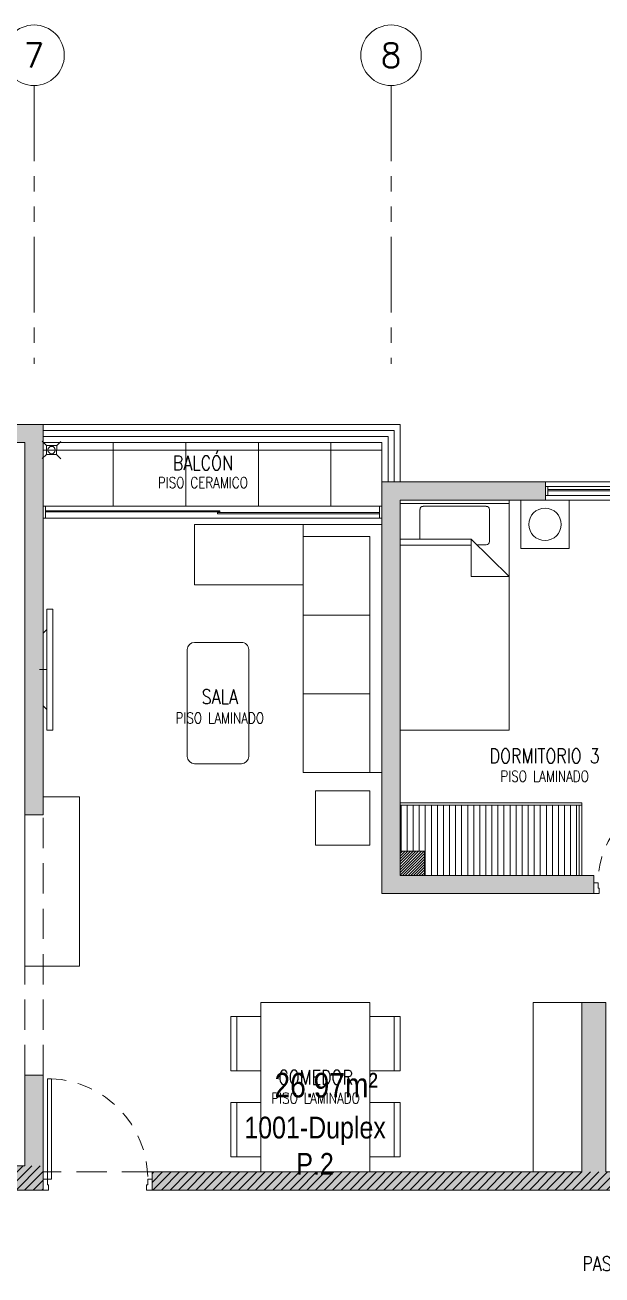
# Model space of a CAD drawing. Header units: millimetres. Extents: x 3738 to 3833, y 1327 to 1657.
# Drawn here: x 3780.47 to 3785.24, y 1413.56 to 1423.89 of the extents above; entities that cross this region are included whole.
import ezdxf
from ezdxf import colors
from ezdxf.entities.mleader import LeaderData, LeaderLine
from ezdxf.enums import TextEntityAlignment as Align
from ezdxf.math import Vec2, Vec3

# ---------------------------------------------------------------- set-up
doc = ezdxf.new("R2010")
doc.units = ezdxf.units.MM
for name, pattern in [('HIDDEN2', [0.1875, 0.125, -0.0625]), ('PHANTOM', [63.5, 31.75, -6.35, 6.35, -6.35, 6.35, -6.35]), ('PHANTOM2', [1.25, 0.625, -0.125, 0.125, -0.125, 0.125, -0.125]), ('X-REF_DP_Arquitectura$0$HIDDEN', [0.375, 0.25, -0.125])]:
    doc.linetypes.add(name, pattern=pattern)
doc.layers.get('0').update_dxf_attribs({"color": 251, "lineweight": 9})
for name, color, linetype, lineweight in [('A-BARANDAS', 251, 'Continuous', 13), ('A-EJES', 251, 'PHANTOM', 13), ('A-HATCH', 251, 'Continuous', 13), ('A-MOBILIARIO', 251, 'Continuous', 13), ('A-MURO BAJO', 251, 'Continuous', 13), ('A-MUROS', 251, 'Continuous', 13), ('A-NUMERACIONDEP', 251, 'Continuous', 13), ('A-PROYECCIONES', 251, 'HIDDEN2', 13), ('A-TEXTO-ACABADO PISO', 251, 'Continuous', 13), ('A-TEXTO-AMBIENTE', 251, 'Continuous', 13), ('A-ÁREA TEXTO', 251, 'Continuous', 13), ('A_20_Estructuras', 251, 'Continuous', 13), ('A_30_DispositivosSanit', 251, 'Continuous', 13), ('A_50_TextoAmbiente', 251, 'Continuous', 13), ('A_50_Vigas', 251, 'X-REF_DP_Arquitectura$0$HIDDEN', 13), ('A_60_HatchEstructuras', 251, 'Continuous', 13), ('DLP_MOBILIARIO FIJO', 251, 'Continuous', 13), ('MURO CF 120', 251, 'Continuous', 13), ('MURO CF 60', 251, 'Continuous', 13)]:
    doc.layers.add(name, color=color, linetype=linetype, lineweight=lineweight)
doc.styles.add('R80', font='ARIALN.TTF', dxfattribs={"height": 2.03})
doc.styles.add('R80-100', font='ARIALN.TTF', dxfattribs={"height": 0.2032})
doc.styles.add('ROMANS', font='romans.shx', dxfattribs={"width": 0.8})
pattern_1 = [(45, (-21.67, -43.67528), (-0.03535534, 0.03535534), [])]

# ---------------------------------------------------------------- blocks, each defined once
blk = doc.blocks.new('EF-P112')
at = {"layer": 'A_60_HatchEstructuras'}
h = blk.add_hatch(color=256, dxfattribs=at)
h.dxf.hatch_style = 1
h.paths.add_polyline_path([(-36.55, -5.375), (-36.7, -5.375), (-36.7, -6.125), (-38.2, -6.125), (-38.2, -0.06), (-38.35, -0.06), (-38.35, -5.25), (-40, -5.25), (-40, -5.95), (-39.85, -5.95), (-39.85, -5.45), (-38.35, -5.45), (-38.35, -6.325), (-36.55, -6.325)])
h.paths.add_polyline_path([(-36.55, 0), (-36.85, 0), (-36.85, -0.15), (-36.7, -0.15), (-36.7, -3.225), (-36.55, -3.225)])
h.paths.add_polyline_path([(-39.85, -0.15), (-39.7, -0.15), (-39.7, 0), (-40, 0), (-40, -3.5), (-39.85, -3.5)])
h = blk.add_hatch(color=256, dxfattribs=at)
h.dxf.hatch_style = 1
h.paths.add_polyline_path([(-33.6, -0.625), (-32.4, -0.625), (-32.4, -0.475), (-33.75, -0.475), (-33.75, -3.875), (-32, -3.875), (-32, -3.725), (-33.6, -3.725)])
h.paths.add_polyline_path([(-31.05, -0.475), (-31.2, -0.475), (-31.2, -3.875), (-31.05, -3.875)])
h.paths.add_polyline_path([(-28.5, -0.475), (-29.85, -0.475), (-29.85, -0.625), (-28.65, -0.625), (-28.65, -3.725), (-30.25, -3.725), (-30.25, -3.875), (-28.5, -3.875)])
h = blk.add_hatch(color=256, dxfattribs=at)
h.dxf.hatch_style = 1
h.paths.add_polyline_path([(-26.25, -4.925), (-25.825, -4.925), (-25.825, -4.775), (-28.1, -4.775), (-28.1, -4.925), (-26.45, -4.925), (-26.45, -6.175), (-28.85, -6.175), (-28.85, -4.775), (-29, -4.775), (-29, -6.175), (-31.9, -6.175), (-31.9, -4.775), (-32.1, -4.775), (-32.1, -6.175), (-35.65, -6.175), (-35.65, -6.325), (-26.25, -6.325)])
h.paths.add_polyline_path([(-25.65, -7.525), (-35.65, -7.525), (-35.65, -7.675), (-32.1, -7.675), (-32.1, -9.075), (-31.9, -9.075), (-31.9, -7.675), (-28.55, -7.675), (-28.55, -9.075), (-28.4, -9.075), (-28.4, -7.675), (-25.85, -7.675), (-25.85, -8.925), (-27.65, -8.925), (-27.65, -9.075), (-25.65, -9.075)])
at = {"layer": 'A_20_Estructuras'}
for points in [[(-36.55, -5.375), (-36.7, -5.375), (-36.7, -6.125), (-38.2, -6.125), (-38.2, -0.06), (-38.35, -0.06), (-38.35, -5.25), (-40, -5.25), (-40, -5.95), (-39.85, -5.95), (-39.85, -5.45), (-38.35, -5.45), (-38.35, -6.325), (-36.55, -6.325)], [(-36.55, 0), (-36.85, 0), (-36.85, -0.15), (-36.7, -0.15), (-36.7, -3.225), (-36.55, -3.225)], [(-33.6, -0.625), (-32.4, -0.625), (-32.4, -0.475), (-33.75, -0.475), (-33.75, -3.875), (-32, -3.875), (-32, -3.725), (-33.6, -3.725)], [(-26.25, -4.925), (-25.825, -4.925), (-25.825, -4.775), (-28.1, -4.775), (-28.1, -4.925), (-26.45, -4.925), (-26.45, -6.175), (-28.85, -6.175), (-28.85, -4.775), (-29, -4.775), (-29, -6.175), (-31.9, -6.175), (-31.9, -4.775), (-32.1, -4.775), (-32.1, -6.175), (-35.65, -6.175), (-35.65, -6.325), (-26.25, -6.325)]]:
    blk.add_lwpolyline(points, close=True, dxfattribs=at)
at = {"layer": 'A_50_Vigas'}
blk.add_line((-32.4, -0.475), (-31.2, -0.475), dxfattribs=at)
for points in [[(-33.6, -0.475), (-33.6, 0), (-36.55, 0)], [(-36.7, -5.375), (-36.7, -3.225)], [(-36.55, -5.375), (-36.55, -3.225)], [(-35.65, -6.175), (-36.55, -6.175)]]:
    blk.add_lwpolyline(points, dxfattribs=at)
blk = doc.blocks.new('A$C72FD42DB')
for p, q in [((0.325, 1.4, 0), (1.225, 1.4, 0)), ((0.325, 0), (0.325, 1.4, 0)), ((1.225, 0), (1.225, 1.4, 0)), ((0.325, 0), (1.225, 0))]:
    blk.add_line(p, q)
for points in [[(0.325, 1.285), (0.075, 1.285), (0.075, 0.835), (0.325, 0.835)], [(0.125, 1.285), (0.125, 0.835)], [(1.225, 1.285), (1.475, 1.285), (1.475, 0.835), (1.225, 0.835)], [(1.425, 1.285), (1.425, 0.835)], [(0.325, 0.125), (0.075, 0.125), (0.075, 0.575), (0.325, 0.575)], [(0.125, 0.125), (0.125, 0.575)], [(1.225, 0.125), (1.475, 0.125), (1.475, 0.575), (1.225, 0.575)], [(1.425, 0.125), (1.425, 0.575)]]:
    blk.add_lwpolyline(points)
blk = doc.blocks.new('A$C4BFA03A9')
for points in [[(0.06, -0.5), (0.11, -0.5), (0.11, 0.5), (0.06, 0.5)], [(0.03, -0.3), (0.06, -0.33), (0.06, 0.33), (0.03, 0.3)]]:
    blk.add_lwpolyline(points, close=True)
at = {"layer": 'A-PROYECCIONES', "ltscale": 0.15}
blk.add_line((0.06, 0), (0, 0), dxfattribs=at)
blk = doc.blocks.new('1 PLAZA')
for p, q in [((-0.286, -0.322), (-0.286, -0.078)), ((-0.259, -0.051), (0.262, -0.051)), ((0.289, -0.078), (0.289, -0.342)), ((-0.45, -0.322), (0.136, -0.322)), ((0.136, -0.371), (-0.45, -0.371)), ((0.45, -0.632), (0.136, -0.322)), ((0.136, -0.322), (0.136, -0.632)), ((0.262, -0.368), (0.183, -0.368)), ((0.136, -0.632), (0.45, -0.632))]:
    blk.add_line(p, q)
at = {"extrusion": (4.49068e-08, -3.60286e-08, 1), "elevation": 0}
blk.add_lwpolyline([(-0.45, -0.029), (0.45, -0.029), (0.45, 0), (-0.45, 0)], close=True, dxfattribs=at)
blk.add_lwpolyline([(-0.45, -1.9), (-0.45, -0.029), (0.45, -0.029), (0.45, -1.9)], close=True)
for centre, start, end in [((-0.259, -0.078), 90, 180), ((0.262, -0.078), 0, 90), ((0.262, -0.342), 270, 0)]:
    blk.add_arc(centre, 0.0267, start, end)
blk = doc.blocks.new('VELADOR')
blk.add_lwpolyline([(0, 0.4), (0, 0), (0.4, 0), (0.4, 0.4)], close=True)
blk.add_circle((0.2, 0.2), 0.134)
blk = doc.blocks.new('*U259')
for p, q in [((0.01, 0.755), (0.01, 0.8)), ((0.055, 0.755), (0.01, 0.755)), ((0.1, 0.765), (0.055, 0.765)), ((0.055, 0.755), (0.055, 0.765)), ((0.1, 0.765), (0.1, 0.8)), ((0.055, 0.045), (0.01, 0.045)), ((0.01, 0.045), (0.01, 0)), ((0.055, 0.045), (0.055, 0.035)), ((0.1, 0.035), (0.055, 0.035)), ((0.1, 0.035), (0.1, 0))]:
    blk.add_line(p, q)
blk.add_lwpolyline([(0.83, 0.07), (0.83, 0.035), (0.1, 0.035), (0.1, 0.07)], close=True)
at = {"color": 7, "linetype": 'HIDDEN2'}
blk.add_arc((0.1, 0.034), 0.731, 2.2301, 89.9672, dxfattribs=at)
blk = doc.blocks.new('VP.120')
at = {"layer": 'A-MURO BAJO'}
for p, q in [((0, 0), (1.2, 0)), ((0, -0.15), (1.2, -0.15))]:
    blk.add_line(p, q, dxfattribs=at)
at = {"layer": 'DLP_MOBILIARIO FIJO', "color": 251}
for p, q in [((0.02, -0.038), (1.18, -0.038)), ((1.18, -0.113), (0.02, -0.113))]:
    blk.add_line(p, q, dxfattribs=at)
at = {"layer": 'DLP_MOBILIARIO FIJO', "color": 6}
for points in [[(0, -0.113), (0.02, -0.113), (0.02, -0.038), (0, -0.038)], [(1.2, -0.113), (1.18, -0.113), (1.18, -0.038), (1.2, -0.038)]]:
    blk.add_lwpolyline(points, close=True, dxfattribs=at)
at = {"layer": 'DLP_MOBILIARIO FIJO', "elevation": 0}
for points in [[(0.61, -0.063), (0.02, -0.063), (0.02, -0.073), (0.61, -0.073)], [(0.59, -0.088), (1.18, -0.088), (1.18, -0.078), (0.59, -0.078)]]:
    blk.add_lwpolyline(points, close=True, dxfattribs=at)
blk = doc.blocks.new('*U258')
for p, q in [((0.01, 0.855), (0.01, 0.9)), ((0.055, 0.855), (0.01, 0.855)), ((0.1, 0.865), (0.055, 0.865)), ((0.055, 0.855), (0.055, 0.865)), ((0.1, 0.865), (0.1, 0.9)), ((0.055, 0.045), (0.01, 0.045)), ((0.01, 0.045), (0.01, 0)), ((0.055, 0.045), (0.055, 0.035)), ((0.1, 0.035), (0.055, 0.035)), ((0.1, 0.035), (0.1, 0))]:
    blk.add_line(p, q)
blk.add_lwpolyline([(0.93, 0.07), (0.93, 0.035), (0.1, 0.035), (0.1, 0.07)], close=True)
at = {"color": 7, "linetype": 'HIDDEN2'}
blk.add_arc((0.1, 0.034), 0.831, 2.2301, 89.9672, dxfattribs=at)
blk = doc.blocks.new('SOFA SEC')
for p, q in [((0, 0.65), (0.1, 0.65)), ((0.1, 0.65), (0.1, 0.1)), ((0.5, 0.65), (0.1, 0.65)), ((0.75, 0.65), (0.75, 0.1)), ((1.4, 0.65), (1.4, 0.1)), ((0.1, 0.1), (2.05, 0.1))]:
    blk.add_line(p, q)
blk.add_lwpolyline([(0.5, 1.55), (0.5, 0.65), (2.05, 0.65), (2.05, 0), (0, 0), (0, 1.55)], close=True)
blk = doc.blocks.new('MESA CENTRO')
for p, q in [((-0.194, 0), (0.194, 0)), ((-0.254, -0.942), (-0.254, -0.06)), ((0.254, -0.06), (0.254, -0.942)), ((0.194, -1.002), (-0.194, -1.002))]:
    blk.add_line(p, q)
for centre, start, end in [((-0.194, -0.06), 90, 180), ((0.194, -0.06), 0, 90), ((-0.194, -0.942), 180, 270), ((0.194, -0.942), 270, 0)]:
    blk.add_arc(centre, 0.06, start, end)
blk = doc.blocks.new('DPTO 75.2')
at = {"layer": 'A-HATCH'}
h = blk.add_hatch(dxfattribs=at)
h.set_pattern_fill('_USER', color=256, scale=0.6, double=1, pattern_type=0)
h.set_pattern_definition([(0, (-1e-06, 6.175), (0, 0.6), []), (90, (-1e-06, 6.175), (-0.6, 4e-17), [])])
h.paths.add_polyline_path([(0, 6.175), (0, 5.65), (2.8, 5.65), (2.8, 6.175)])
h = blk.add_hatch(dxfattribs=at)
h.set_pattern_fill('ANSI31', color=256, scale=0.005)
h.set_pattern_definition([(45, (8.629694, -43.236664), (-0.01122532, 0.01122532), [])])
h.paths.add_polyline_path([(2.95, 2.8), (3.15, 2.8), (3.15, 2.6), (2.95, 2.6)])
at = {"layer": 'DLP_MOBILIARIO FIJO'}
h = blk.add_hatch(dxfattribs=at)
h.set_pattern_fill('_USER', color=8, scale=0.05, angle=270, pattern_type=0)
h.set_pattern_definition([(270, (4.43, 3.179993), (0.05, -9e-18), [])])
h.paths.add_polyline_path([(2.95, 3.18), (2.95, 2.8), (3.15, 2.8), (3.15, 2.6), (4.43, 2.6), (4.43, 3.18)])
at = {"layer": 'A-BARANDAS', "elevation": 0}
for points in [[(0, 6.275), (2.9, 6.275), (2.9, 5.85)], [(0, 6.225), (2.85, 6.225), (2.85, 5.85)]]:
    blk.add_lwpolyline(points, dxfattribs=at)
at = {"layer": 'A-MOBILIARIO', "elevation": 0}
blk.add_lwpolyline([(2.25, 3.3), (2.25, 2.85), (2.7, 2.85), (2.7, 3.3)], close=True, dxfattribs=at)
at = {"layer": 'A-MURO BAJO', "color": 4}
blk.add_line((2.95, 6.325, 0), (2.95, 5.85, 0), dxfattribs=at)
at = {"layer": 'A-MURO BAJO', "color": 7}
for p, q in [((0.02, 5.65, 0), (2.78, 5.65, 0)), ((2.78, 5.55, 0), (0.02, 5.55, 0))]:
    blk.add_line(p, q, dxfattribs=at)
at = {"layer": 'A-MURO BAJO', "color": 4, "elevation": 0}
for points in [[(0, 6.325), (2.95, 6.325)], [(0, 6.175), (2.8, 6.175), (2.8, 5.85)]]:
    blk.add_lwpolyline(points, dxfattribs=at)
at = {"layer": 'A-MURO BAJO', "elevation": 0}
blk.add_lwpolyline([(0, 3.25), (0.3, 3.25), (0.3, 1.85), (-0.15, 1.85), (-0.15, 3.1), (0, 3.1), (0, 3.2)], dxfattribs=at)
blk.add_lwpolyline([(4.45, 1.55), (4.05, 1.55), (4.05, 0.15), (4.45, 0.15)], close=True, dxfattribs=at)
at = {"layer": 'A-MUROS'}
for p, q in [((0, 6.325, 0), (-0.3, 6.325, 0)), ((0, 3.1, 0), (0, 6.325, 0)), ((2.8, 5.85, 0), (2.8, 2.45, 0)), ((2.8, 5.85, 0), (4.15, 5.85, 0)), ((4.15, 5.85, 0), (4.15, 5.7, 0)), ((2.95, 5.7, 0), (2.95, 2.8, 0)), ((2.95, 5.7, 0), (4.15, 5.7, 0)), ((-0.15, 3.1, 0), (0, 3.1, 0)), ((3.15, 2.8, 0), (2.95, 2.8, 0)), ((3.15, 2.6, 0), (3.15, 2.8, 0)), ((3.15, 2.6, 0), (4.55, 2.6, 0)), ((4.55, 2.6, 0), (4.55, 2.45, 0)), ((2.8, 2.45, 0), (4.55, 2.45, 0)), ((4.65, 1.55, 0), (4.45, 1.55, 0)), ((4.45, 1.55, 0), (4.45, 0.15, 0)), ((0, 0.95, 0), (-0.15, 0.95, 0)), ((-0.15, 0.95, 0), (-0.15, 0.2, 0)), ((0, 0.95, 0), (0, 0, 0)), ((-0.15, 0.2, 0), (-1.65, 0.2, 0)), ((4.45, 0.15, 0), (0.9, 0.15, 0)), ((0.9, 0.15, 0), (0.9, 0, 0)), ((0, 0, 0), (-1.8, 0, 0)), ((10.3, 0, 0), (0.9, 0, 0))]:
    blk.add_line(p, q, dxfattribs=at)
at = {"layer": 'DLP_MOBILIARIO FIJO', "color": 6, "elevation": 0}
for points in [[(0.02, 5.55), (0, 5.55), (0, 5.65), (0.02, 5.65)], [(2.8, 5.55), (2.78, 5.55), (2.78, 5.65), (2.8, 5.65)]]:
    blk.add_lwpolyline(points, close=True, dxfattribs=at)
at = {"layer": 'DLP_MOBILIARIO FIJO', "elevation": 0}
for points in [[(1.46, 5.612), (0.02, 5.612), (0.02, 5.602), (1.46, 5.602)], [(1.44, 5.587), (2.78, 5.587), (2.78, 5.597), (1.44, 5.597)], [(4.45, 3.2), (4.45, 3.18), (2.95, 3.18), (2.95, 3.2)], [(4.43, 2.6), (4.45, 2.6), (4.45, 3.18), (4.43, 3.18)]]:
    blk.add_lwpolyline(points, close=True, dxfattribs=at)
at = {"layer": 'DLP_MOBILIARIO FIJO', "color": 8, "elevation": 0}
blk.add_lwpolyline([(2.95, 2.6), (4.43, 2.6), (4.43, 3.18), (2.95, 3.18)], close=True, dxfattribs=at)
blk.add_blockref('VP.120', (4.15, 5.85, 0))
at = {"layer": 'A-MOBILIARIO', "extrusion": (-4.49068e-08, 3.60286e-08, 1)}
for name, p in [('1 PLAZA', (3.4, 5.7, 0)), ('VELADOR', (3.947, 5.3, 0))]:
    blk.add_blockref(name, p, dxfattribs=at)
at = {"layer": 'A-MOBILIARIO'}
for name, p, xscale, rotation in [('SOFA SEC', (2.8, 5.5, 0), -1, 90.00043285210194), ('MESA CENTRO', (1.445, 3.523, 0), -0.9999999999999984, 180.0000225791111), ('*U258', (0, -0.01, 0), -1, 270)]:
    blk.add_blockref(name, p, dxfattribs=dict(at, xscale=xscale, rotation=rotation))
blk.add_blockref('A$C4BFA03A9', (-0.03, 4.3, 0), dxfattribs=at)
at = {"layer": 'A-MOBILIARIO', "rotation": 90}
blk.add_blockref('*U259', (5.35, 2.44, 0), dxfattribs=at)
at = {"layer": 'A-MOBILIARIO', "xscale": -1}
blk.add_blockref('A$C72FD42DB', (3.025, 0.15, 0), dxfattribs=at)
blk = doc.blocks.new('TC_P10')
blk.add_blockref('DPTO 75.2', (12.15, 4.725, 0))
blk = doc.blocks.new('TEXTO AMBIENTES P10')
at = {"layer": 'A-TEXTO-ACABADO PISO', "char_height": 0.09, "attachment_point": 2, "style": 'ROMANS'}
for s, width, insert in [('PISO CERAMICO', 1.20225, (12.12, -0.435)), ('PISO LAMINADO', 1.03452, (12.26, -2.38, 0)), ('PISO LAMINADO', 1.20225, (14.944, -2.861)), ('PISO LAMINADO', 1.20225, (13.051, -5.52))]:
    blk.add_mtext_dynamic_manual_height_columns(s, width=width, gutter_width=12.5, heights=[0], dxfattribs=dict(at, insert=insert))
at = {"layer": 'A-TEXTO-AMBIENTE', "style": 'ROMANS', "width": 0.8}
for s, p in [('BALCÓN', (12.12, -0.378, 0)), ('SALA', (12.26, -2.309, 0)), ('DORMITORIO 3', (14.944, -2.798, 0)), ('COMEDOR', (13.051, -5.453, 0)), ('PASADIZO', (15.56, -6.992, 0))]:
    blk.add_text(s, height=0.12, dxfattribs=at).set_placement(p, align=Align.CENTER)
blk = doc.blocks.new('_Dot')
at = {"color": 0, "linetype": 'ByBlock', "lineweight": -2}
blk.add_line((-0.5, 0), (-1, 0), dxfattribs=at)
at = {"color": 0, "linetype": 'ByBlock', "const_width": 0.5}
blk.add_lwpolyline([(-0.25, 0, 1), (0.25, 0, 1)], format="xyb", close=True, dxfattribs=at)
blk = doc.blocks.new('Ejes_Torre C')
at = {"layer": 'A-EJES', "linetype": 'PHANTOM2'}
for points in [[(12.075, 16.65), (12.075, 14.35)], [(15.025, 16.65), (15.025, 14.35)]]:
    blk.add_lwpolyline(points, dxfattribs=at)
at = {"layer": 'A-EJES', "linetype": 'Continuous'}
for centre in [(12.075, 16.9), (15.025, 16.9)]:
    blk.add_circle(centre, 0.25, dxfattribs=at)
at = {"layer": 'A-EJES', "linetype": 'Continuous', "style": 'ROMANS'}
for s, p in [('7', (12.075, 16.9)), ('8', (15.025, 16.9))]:
    blk.add_text(s, height=0.2, dxfattribs=at).set_placement(p, align=Align.MIDDLE_CENTER)
blk = doc.blocks.new('TORRE F HATCH CORTAFUEGO')
at = {"layer": 'MURO CF 60'}
h = blk.add_hatch(dxfattribs=at)
h.set_pattern_fill('_USER', color=256, scale=0.05, angle=45, pattern_type=0)
h.set_pattern_definition(pattern_1)
h.paths.add_polyline_path([(-38.35, -67.475), (-36.55, -67.475), (-36.55, -67.275), (-38.35, -67.275)])
h = blk.add_hatch(dxfattribs=at)
h.set_pattern_fill('_USER', color=256, scale=0.05, angle=45, pattern_type=0)
h.set_pattern_definition(pattern_1)
h.paths.add_polyline_path([(-35.65, -67.325), (-29.35, -67.325), (-29.35, -67.475), (-35.65, -67.475)])
blk = doc.blocks.new('0-sumidero')
for p, q in [((-0.042, 0.038), (-0.076, 0.072)), ((0.043, 0.038), (-0.042, 0.038)), ((-0.042, 0.038), (-0.042, -0.037)), ((0.043, 0.038), (0.078, 0.072)), ((0.043, -0.037), (0.043, 0.038)), ((-0.042, -0.037), (-0.076, -0.071)), ((-0.042, -0.037), (0.043, -0.037)), ((0.043, -0.037), (0.078, -0.071))]:
    blk.add_line(p, q)
blk.add_circle((0, 0), 0.0303)
blk = doc.blocks.new('sum')
at = {"layer": 'A_30_DispositivosSanit', "rotation": 45.00000007321594}
blk.add_blockref('0-sumidero', (0, 0), dxfattribs=at)
blk = doc.blocks.new('IS-pluviales_26.03.2025')
at = {"layer": 'A_30_DispositivosSanit', "xscale": -1, "rotation": 44.57854980580317}
blk.add_blockref('sum', (-36.479, -75.161, 0), dxfattribs=at)
blk = doc.blocks.new('areas-TE')
at = {"layer": 'A-ÁREA TEXTO', "color": 1, "insert": (15.006, -80.356, 0), "char_height": 0.2032, "width": 2.29445, "attachment_point": 3, "style": 'R80-100'}
blk.add_mtext('\\pxql;26.97m²', dxfattribs=at)
at = {"layer": 'A-NUMERACIONDEP'}
ml = blk.add_multileader_mtext('Standard', dxfattribs=at)
ml.set_content('1001-Duplex P.2', color=256, style='R80')
ml.set_leader_properties(color=256)
ml.set_arrow_properties(name='DOT')
ml.build(insert=Vec2(0, 0))
ml.multileader.update_dxf_attribs({"leader_type": 0, "has_text_frame": 1, "text_left_attachment_type": 2, "text_right_attachment_type": 2, "dogleg_length": 0.36, "arrow_head_size": 0.06, "scale": 0.06})
ctx = ml.context
ctx.base_point, ctx.scale, ctx.char_height, ctx.arrow_head_size, ctx.landing_gap_size, ctx.plane_origin = Vec3(12.236, -80.834), 0.06, 0.18, 0.06, 0.06, Vec3(12.096, -80.838)
ctx.left_attachment, ctx.right_attachment, ctx.text_align_type = 2, 2, 1
notes = []
notes.append((ctx, [(0, (1, 1, 0), (13.95, -80.834), (-1, 0), 0.0917, [(0, [(14.237, -80.485)], 0, [])])]))
ctx.mtext.insert, ctx.mtext.width, ctx.mtext.alignment, ctx.mtext.flow_direction = Vec3(13.047, -80.718), 1.54302, 2, 5
for ctx, leaders in notes:
    for number, flags, end, landing, length, lines in leaders:
        leader = LeaderData()
        leader.index, (leader.has_last_leader_line, leader.has_dogleg_vector, leader.attachment_direction) = number, flags
        leader.last_leader_point, leader.dogleg_vector, leader.dogleg_length = Vec3(end), Vec3(landing), length
        for number, points, colour, breaks in lines:
            line = LeaderLine()
            line.index, line.vertices, line.color, line.breaks = number, Vec3.list(points), colors.encode_raw_color(colour), breaks
            leader.lines.append(line)
        ctx.leaders.append(leader)

msp = doc.modelspace()

# ---------------------------------------------------------------- block references
msp.add_blockref('EF-P112', (3817.172, 1420.588))

# ---------------------------------------------------------------- next in the draw order: block references
msp.add_blockref('TC_P10', (3768.472, 1409.538))

# ---------------------------------------------------------------- next in the draw order: block references
msp.add_blockref('areas-TE', (3769.822, 1495.588))
at = {"layer": 'A-EJES'}
msp.add_blockref('Ejes_Torre C', (3768.472, 1406.738), dxfattribs=at)
at = {"layer": 'A_30_DispositivosSanit'}
msp.add_blockref('IS-pluviales_26.03.2025', (3817.171, 1495.538, 0), dxfattribs=at)
at = {"layer": 'A_50_TextoAmbiente'}
msp.add_blockref('TEXTO AMBIENTES P10', (3769.822, 1420.588), dxfattribs=at)
at = {"layer": 'MURO CF 120', "color": 251}
msp.add_blockref('TORRE F HATCH CORTAFUEGO', (3817.172, 1481.738), dxfattribs=at)

doc.saveas('drawing.dxf')
